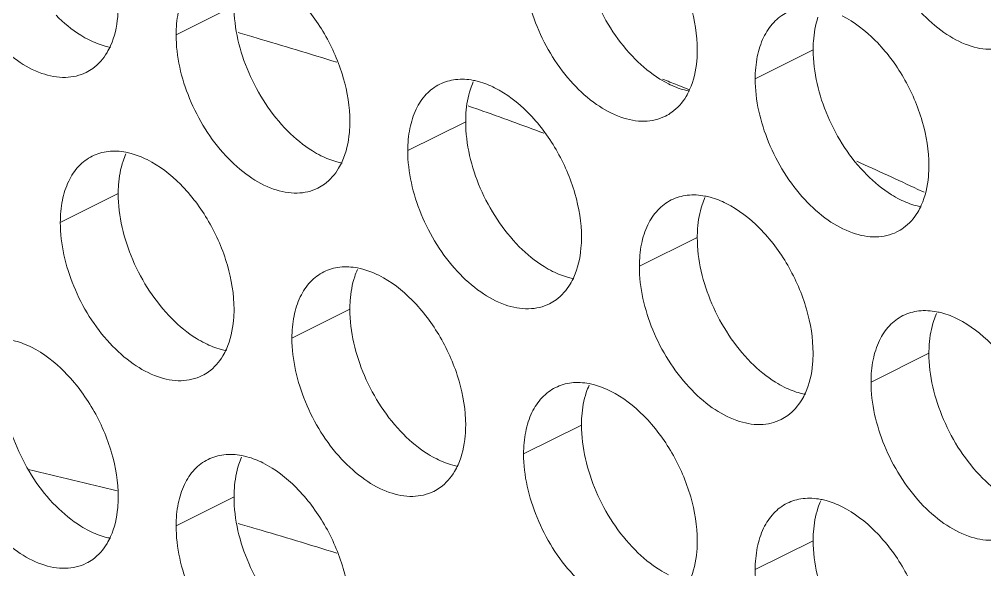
# Model space of a CAD drawing. Header units: millimetres. Extents: x 0 to 2524, y 0 to 1785.
# Drawn here: x 1860.19 to 1869.62, y 773.03 to 778.42 of the extents above; entities that cross this region are included whole.
import ezdxf

# ---------------------------------------------------------------- set-up
doc = ezdxf.new("R2010")
doc.units = ezdxf.units.MM
doc.header["$LTSCALE"] = 0.1
doc.layers.add('标注', color=251, linetype='Continuous', lineweight=9)

msp = doc.modelspace()

# ---------------------------------------------------------------- linework, layer by layer
at = {"layer": '标注'}
for p, q in [((1862.2881, 778.5466), (1861.7224, 778.2638)), ((1867.945, 778.1182), (1867.3793, 777.8354)), ((1866.6183, 777.7744), (1866.672, 777.7529)), ((1866.672, 777.7529), (1866.731, 777.7292)), ((1864.5991, 777.5615), (1864.5767, 777.5694)), ((1864.6783, 777.5337), (1864.5991, 777.5615)), ((1864.5509, 777.4153), (1863.9852, 777.1324)), ((1861.1568, 776.7123), (1860.5911, 776.4295)), ((1868.9688, 776.7538), (1869.0297, 776.7251)), ((1866.8136, 776.2839), (1866.2479, 776.0011)), ((1863.4195, 775.581), (1862.8538, 775.2981)), ((1869.0764, 775.1525), (1868.5107, 774.8697)), ((1865.6822, 774.4496), (1865.1166, 774.1667)), ((1862.2881, 773.7466), (1861.7224, 773.4638)), ((1867.945, 773.3182), (1867.3793, 773.0354))]:
    msp.add_line(p, q, dxfattribs=at)
for centre, radius, start, end in [((1851.3934, 740.1698), 39.6535, 73.72702, 73.99412), ((1851.1786, 739.4438), 40.4106, 72.55725, 73.72318), ((1860.6424, 778.3032), 0.4532, 296.52559, 305.90341), ((1865.2954, 777.5042), 0.734, 155.87957, 161.78032), ((1850.9782, 738.6363), 42.1474, 68.21774, 68.42774), ((1850.3317, 736.8915), 43.1001, 70.09916, 70.55716), ((1866.2993, 777.8748), 0.4532, 296.52559, 305.90341), ((1850.1711, 736.4477), 43.572, 69.66192, 70.09919), ((1861.9013, 776.8013), 0.734, 155.87957, 161.78032), ((1849.6536, 735.547), 45.509, 64.88578, 65.71248), ((1862.9052, 777.1718), 0.4532, 296.52559, 305.90341), ((1867.5581, 776.3728), 0.734, 155.87957, 161.78032), ((1868.562, 776.7434), 0.4532, 296.52559, 305.90341), ((1864.164, 775.6699), 0.734, 155.87957, 161.78032), ((1865.1679, 776.0404), 0.4532, 296.52559, 305.90341), ((1869.8209, 775.2415), 0.734, 155.87957, 161.78032), ((1861.7738, 775.3375), 0.4532, 296.52559, 305.90341), ((1866.4268, 774.5385), 0.734, 155.87957, 161.78032), ((1867.4307, 774.9091), 0.4532, 296.52559, 305.90341), ((1863.0326, 773.8356), 0.734, 155.87957, 161.78032), ((1851.9498, 737.4555), 37.4947, 75.79925, 77.16271), ((1864.0365, 774.2061), 0.4532, 296.52559, 305.90341), ((1868.6895, 773.4071), 0.734, 155.87957, 161.78032), ((1851.3934, 735.3698), 39.6535, 73.72702, 73.99412), ((1851.1786, 734.6438), 40.4106, 72.55725, 73.72318), ((1860.6424, 773.5032), 0.4532, 296.52559, 305.90341)]:
    msp.add_arc(centre, radius, start, end, dxfattribs=at)
for points, knots in [([(1869.8958, 778.1722), (1869.8332, 778.1409), (1869.6833, 778.107), (1869.4455, 778.1547), (1869.2071, 778.2854), (1868.8993, 778.5629), (1868.6133, 779.0256), (1868.5107, 779.458), (1868.5107, 779.6697)], [0, 0, 0, 0, 0.090718, 0.191742, 0.308104, 0.439279, 0.725532, 1, 1, 1, 1]), ([(1865.9651, 779.5817), (1866.0857, 779.5214), (1866.3163, 779.341), (1866.5825, 778.983), (1866.7636, 778.5642), (1866.8136, 778.2632), (1866.8136, 778.1182)], [0, 0, 0, 0, 0.229676, 0.488215, 0.753207, 1, 1, 1, 1]), ([(1860.8449, 777.8977), (1860.7823, 777.8664), (1860.6323, 777.8324), (1860.3945, 777.8802), (1860.1561, 778.0108), (1859.8483, 778.2884), (1859.5623, 778.7511), (1859.4597, 779.1835), (1859.4597, 779.3952)], [0, 0, 0, 0, 0.090718, 0.191742, 0.308104, 0.439279, 0.725532, 1, 1, 1, 1]), ([(1866.206, 778.0276), (1866.0445, 778.1903), (1865.7935, 778.5775), (1865.6822, 779.0281), (1865.6822, 779.2496)], [0, 0, 0, 0, 0.508684, 1, 1, 1, 1]), ([(1866.5017, 777.4692), (1866.4391, 777.438), (1866.2892, 777.404), (1866.0514, 777.4518), (1865.813, 777.5824), (1865.5052, 777.86), (1865.2192, 778.3227), (1865.1166, 778.7551), (1865.1166, 778.9667)], [0, 0, 0, 0, 0.090718, 0.191742, 0.308104, 0.439279, 0.725532, 1, 1, 1, 1]), ([(1861.7224, 778.2638), (1861.7224, 778.3366), (1861.7344, 778.4756), (1861.7935, 778.6658), (1861.8929, 778.818), (1861.9854, 778.8884), (1862.0343, 778.9128)], [0, 0, 0, 0, 0.289235, 0.54966, 0.782932, 1, 1, 1, 1]), ([(1862.571, 778.8788), (1862.6916, 778.8184), (1862.9221, 778.6381), (1863.1884, 778.28), (1863.3695, 777.8613), (1863.4195, 777.5602), (1863.4195, 777.4153)], [0, 0, 0, 0, 0.229676, 0.488215, 0.753207, 1, 1, 1, 1]), ([(1861.1568, 778.5466), (1861.1568, 778.511), (1861.1511, 778.3788), (1861.1218, 778.2461), (1861.0821, 778.1578)], [0, 0, 0, 0, 0.268874, 1, 1, 1, 1]), ([(1862.8119, 777.3246), (1862.6504, 777.4874), (1862.3994, 777.8745), (1862.2881, 778.3251), (1862.2881, 778.5466)], [0, 0, 0, 0, 0.508684, 1, 1, 1, 1]), ([(1860.8739, 778.2145), (1860.8455, 778.2287), (1860.7276, 778.2952), (1860.6221, 778.3826), (1860.5492, 778.456)], [0, 0, 0, 0, 0.235002, 1, 1, 1, 1]), ([(1867.3793, 777.8354), (1867.3793, 777.9082), (1867.3913, 778.0471), (1867.4503, 778.2373), (1867.5497, 778.3895), (1867.6423, 778.46), (1867.6912, 778.4844)], [0, 0, 0, 0, 0.289235, 0.54966, 0.782932, 1, 1, 1, 1]), ([(1867.945, 778.1182), (1867.945, 778.1466), (1867.9487, 778.2541), (1867.9675, 778.3615), (1867.9923, 778.4366)], [0, 0, 0, 0, 0.264225, 1, 1, 1, 1]), ([(1868.2278, 778.4503), (1868.3485, 778.39), (1868.579, 778.2097), (1868.8452, 777.8516), (1869.0263, 777.4329), (1869.0764, 777.1318), (1869.0764, 776.9868)], [0, 0, 0, 0, 0.229676, 0.488215, 0.753207, 1, 1, 1, 1]), ([(1861.0816, 778.1423), (1861.0644, 778.1456), (1860.9928, 778.1622), (1860.9239, 778.1895), (1860.8739, 778.2145)], [0, 0, 0, 0, 0.238696, 1, 1, 1, 1]), ([(1863.1076, 776.7663), (1863.045, 776.7351), (1862.8951, 776.7011), (1862.6573, 776.7489), (1862.4189, 776.8795), (1862.1111, 777.157), (1861.825, 777.6197), (1861.7224, 778.0521), (1861.7224, 778.2638)], [0, 0, 0, 0, 0.090718, 0.191742, 0.308104, 0.439279, 0.725532, 1, 1, 1, 1]), ([(1861.0821, 778.1578), (1861.0718, 778.1349), (1861.0286, 778.0509), (1860.9645, 777.9768), (1860.9082, 777.9361)], [0, 0, 0, 0, 0.265525, 1, 1, 1, 1]), ([(1866.8136, 778.1182), (1866.8136, 778.0826), (1866.8079, 777.9503), (1866.7787, 777.8177), (1866.739, 777.7293)], [0, 0, 0, 0, 0.268874, 1, 1, 1, 1]), ([(1868.4688, 776.8962), (1868.3072, 777.059), (1868.0562, 777.4461), (1867.945, 777.8967), (1867.945, 778.1182)], [0, 0, 0, 0, 0.508684, 1, 1, 1, 1]), ([(1866.5308, 777.7861), (1866.5023, 777.8003), (1866.3844, 777.8668), (1866.2789, 777.9541), (1866.206, 778.0276)], [0, 0, 0, 0, 0.235002, 1, 1, 1, 1]), ([(1864.2971, 777.7814), (1864.3454, 777.8055), (1864.4555, 777.8373), (1864.5691, 777.8304), (1864.626, 777.8196)], [0, 0, 0, 0, 0.482538, 1, 1, 1, 1]), ([(1868.7644, 776.3379), (1868.7018, 776.3066), (1868.5519, 776.2726), (1868.3141, 776.3204), (1868.0757, 776.451), (1867.7679, 776.7286), (1867.4819, 777.1913), (1867.3793, 777.6237), (1867.3793, 777.8354)], [0, 0, 0, 0, 0.090718, 0.191742, 0.308104, 0.439279, 0.725532, 1, 1, 1, 1]), ([(1863.9852, 777.1324), (1863.9852, 777.2053), (1863.9972, 777.3442), (1864.0562, 777.5344), (1864.1556, 777.6866), (1864.2482, 777.757), (1864.2971, 777.7814)], [0, 0, 0, 0, 0.289235, 0.54966, 0.782932, 1, 1, 1, 1]), ([(1864.626, 777.8196), (1864.6432, 777.8163), (1864.7148, 777.7997), (1864.7837, 777.7724), (1864.8337, 777.7474)], [0, 0, 0, 0, 0.238696, 1, 1, 1, 1]), ([(1864.8337, 777.7474), (1864.9544, 777.6871), (1865.1849, 777.5067), (1865.4511, 777.1486), (1865.6322, 776.7299), (1865.6822, 776.4288), (1865.6822, 776.2839)], [0, 0, 0, 0, 0.229676, 0.488215, 0.753207, 1, 1, 1, 1]), ([(1866.7385, 777.7139), (1866.7212, 777.7172), (1866.6497, 777.7338), (1866.5808, 777.7611), (1866.5308, 777.7861)], [0, 0, 0, 0, 0.238696, 1, 1, 1, 1]), ([(1864.5509, 777.4153), (1864.5509, 777.4437), (1864.5546, 777.5511), (1864.5734, 777.6585), (1864.5982, 777.7337)], [0, 0, 0, 0, 0.264225, 1, 1, 1, 1]), ([(1866.739, 777.7293), (1866.7287, 777.7064), (1866.6854, 777.6225), (1866.6213, 777.5483), (1866.5651, 777.5076)], [0, 0, 0, 0, 0.265525, 1, 1, 1, 1]), ([(1863.4195, 777.4153), (1863.4195, 777.3796), (1863.4138, 777.2474), (1863.3846, 777.1148), (1863.3449, 777.0264)], [0, 0, 0, 0, 0.268874, 1, 1, 1, 1]), ([(1865.0747, 776.1932), (1864.9131, 776.356), (1864.6621, 776.7432), (1864.5509, 777.1938), (1864.5509, 777.4153)], [0, 0, 0, 0, 0.508684, 1, 1, 1, 1]), ([(1863.1367, 777.0831), (1863.1082, 777.0974), (1862.9903, 777.1639), (1862.8848, 777.2512), (1862.8119, 777.3246)], [0, 0, 0, 0, 0.235002, 1, 1, 1, 1]), ([(1860.5911, 776.4295), (1860.5911, 776.5023), (1860.6031, 776.6413), (1860.6621, 776.8314), (1860.7615, 776.9837), (1860.854, 777.0541), (1860.903, 777.0785)], [0, 0, 0, 0, 0.289235, 0.54966, 0.782932, 1, 1, 1, 1]), ([(1860.903, 777.0785), (1860.9513, 777.1026), (1861.0614, 777.1343), (1861.175, 777.1275), (1861.2319, 777.1166)], [0, 0, 0, 0, 0.482538, 1, 1, 1, 1]), ([(1861.2319, 777.1166), (1861.2491, 777.1133), (1861.3207, 777.0967), (1861.3896, 777.0694), (1861.4396, 777.0444)], [0, 0, 0, 0, 0.238696, 1, 1, 1, 1]), ([(1863.3443, 777.011), (1863.3271, 777.0143), (1863.2556, 777.0309), (1863.1867, 777.0581), (1863.1367, 777.0831)], [0, 0, 0, 0, 0.238696, 1, 1, 1, 1]), ([(1865.3703, 775.6349), (1865.3077, 775.6037), (1865.1578, 775.5697), (1864.92, 775.6175), (1864.6816, 775.7481), (1864.3738, 776.0257), (1864.0878, 776.4884), (1863.9852, 776.9208), (1863.9852, 777.1324)], [0, 0, 0, 0, 0.090718, 0.191742, 0.308104, 0.439279, 0.725532, 1, 1, 1, 1]), ([(1861.1568, 776.7123), (1861.1568, 776.7407), (1861.1604, 776.8482), (1861.1793, 776.9556), (1861.2041, 777.0307)], [0, 0, 0, 0, 0.264225, 1, 1, 1, 1]), ([(1861.4396, 777.0444), (1861.5602, 776.9841), (1861.7908, 776.8038), (1862.057, 776.4457), (1862.2381, 776.027), (1862.2881, 775.7259), (1862.2881, 775.581)], [0, 0, 0, 0, 0.229676, 0.488215, 0.753207, 1, 1, 1, 1]), ([(1863.3449, 777.0264), (1863.3346, 777.0035), (1863.2913, 776.9195), (1863.2272, 776.8454), (1863.171, 776.8047)], [0, 0, 0, 0, 0.265525, 1, 1, 1, 1]), ([(1869.0764, 776.9868), (1869.0764, 776.9512), (1869.0707, 776.819), (1869.0414, 776.6863), (1869.0017, 776.598)], [0, 0, 0, 0, 0.268874, 1, 1, 1, 1]), ([(1868.7935, 776.6547), (1868.7651, 776.6689), (1868.6472, 776.7354), (1868.5417, 776.8228), (1868.4688, 776.8962)], [0, 0, 0, 0, 0.235002, 1, 1, 1, 1]), ([(1861.6806, 775.4903), (1861.519, 775.6531), (1861.268, 776.0402), (1861.1568, 776.4908), (1861.1568, 776.7123)], [0, 0, 0, 0, 0.508684, 1, 1, 1, 1]), ([(1866.5598, 776.65), (1866.6081, 776.6741), (1866.7182, 776.7059), (1866.8319, 776.6991), (1866.8888, 776.6882)], [0, 0, 0, 0, 0.482538, 1, 1, 1, 1]), ([(1866.2479, 776.0011), (1866.2479, 776.0739), (1866.2599, 776.2128), (1866.319, 776.403), (1866.4183, 776.5552), (1866.5109, 776.6256), (1866.5598, 776.65)], [0, 0, 0, 0, 0.289235, 0.54966, 0.782932, 1, 1, 1, 1]), ([(1866.8888, 776.6882), (1866.906, 776.6849), (1866.9775, 776.6683), (1867.0465, 776.641), (1867.0965, 776.616)], [0, 0, 0, 0, 0.238696, 1, 1, 1, 1]), ([(1867.0965, 776.616), (1867.2171, 776.5557), (1867.4476, 776.3753), (1867.7138, 776.0173), (1867.895, 775.5985), (1867.945, 775.2975), (1867.945, 775.1525)], [0, 0, 0, 0, 0.229676, 0.488215, 0.753207, 1, 1, 1, 1]), ([(1869.0012, 776.5825), (1868.984, 776.5858), (1868.9124, 776.6024), (1868.8435, 776.6297), (1868.7935, 776.6547)], [0, 0, 0, 0, 0.238696, 1, 1, 1, 1]), ([(1866.8136, 776.2839), (1866.8136, 776.3123), (1866.8173, 776.4198), (1866.8361, 776.5272), (1866.8609, 776.6023)], [0, 0, 0, 0, 0.264225, 1, 1, 1, 1]), ([(1869.0017, 776.598), (1868.9914, 776.5751), (1868.9482, 776.4911), (1868.8841, 776.417), (1868.8278, 776.3763)], [0, 0, 0, 0, 0.265525, 1, 1, 1, 1]), ([(1861.9762, 774.932), (1861.9136, 774.9007), (1861.7637, 774.8668), (1861.5259, 774.9145), (1861.2875, 775.0452), (1860.9797, 775.3227), (1860.6937, 775.7854), (1860.5911, 776.2178), (1860.5911, 776.4295)], [0, 0, 0, 0, 0.090718, 0.191742, 0.308104, 0.439279, 0.725532, 1, 1, 1, 1]), ([(1865.6822, 776.2839), (1865.6822, 776.2483), (1865.6765, 776.116), (1865.6473, 775.9834), (1865.6076, 775.895)], [0, 0, 0, 0, 0.268874, 1, 1, 1, 1]), ([(1867.3374, 775.0619), (1867.1759, 775.2246), (1866.9249, 775.6118), (1866.8136, 776.0624), (1866.8136, 776.2839)], [0, 0, 0, 0, 0.508684, 1, 1, 1, 1]), ([(1865.3994, 775.9518), (1865.371, 775.966), (1865.2531, 776.0325), (1865.1476, 776.1198), (1865.0747, 776.1932)], [0, 0, 0, 0, 0.235002, 1, 1, 1, 1]), ([(1862.8538, 775.2981), (1862.8538, 775.371), (1862.8658, 775.5099), (1862.9248, 775.7001), (1863.0242, 775.8523), (1863.1168, 775.9227), (1863.1657, 775.9471)], [0, 0, 0, 0, 0.289235, 0.54966, 0.782932, 1, 1, 1, 1]), ([(1863.1657, 775.9471), (1863.214, 775.9712), (1863.3241, 776.0029), (1863.4378, 775.9961), (1863.4946, 775.9853)], [0, 0, 0, 0, 0.482538, 1, 1, 1, 1]), ([(1863.4946, 775.9853), (1863.5119, 775.982), (1863.5834, 775.9653), (1863.6523, 775.9381), (1863.7023, 775.9131)], [0, 0, 0, 0, 0.238696, 1, 1, 1, 1]), ([(1865.6071, 775.8796), (1865.5899, 775.8829), (1865.5183, 775.8995), (1865.4494, 775.9268), (1865.3994, 775.9518)], [0, 0, 0, 0, 0.238696, 1, 1, 1, 1]), ([(1867.6331, 774.5035), (1867.5705, 774.4723), (1867.4205, 774.4383), (1867.1828, 774.4861), (1866.9443, 774.6167), (1866.6366, 774.8943), (1866.3505, 775.357), (1866.2479, 775.7894), (1866.2479, 776.0011)], [0, 0, 0, 0, 0.090718, 0.191742, 0.308104, 0.439279, 0.725532, 1, 1, 1, 1]), ([(1863.4195, 775.581), (1863.4195, 775.6094), (1863.4232, 775.7168), (1863.442, 775.8242), (1863.4668, 775.8994)], [0, 0, 0, 0, 0.264225, 1, 1, 1, 1]), ([(1863.7023, 775.9131), (1863.823, 775.8528), (1864.0535, 775.6724), (1864.3197, 775.3143), (1864.5009, 774.8956), (1864.5509, 774.5945), (1864.5509, 774.4496)], [0, 0, 0, 0, 0.229676, 0.488215, 0.753207, 1, 1, 1, 1]), ([(1865.6076, 775.895), (1865.5973, 775.8721), (1865.5541, 775.7882), (1865.4899, 775.714), (1865.4337, 775.6733)], [0, 0, 0, 0, 0.265525, 1, 1, 1, 1]), ([(1862.2881, 775.581), (1862.2881, 775.5453), (1862.2824, 775.4131), (1862.2532, 775.2804), (1862.2135, 775.1921)], [0, 0, 0, 0, 0.268874, 1, 1, 1, 1]), ([(1863.9433, 774.3589), (1863.7817, 774.5217), (1863.5307, 774.9089), (1863.4195, 775.3594), (1863.4195, 775.581)], [0, 0, 0, 0, 0.508684, 1, 1, 1, 1]), ([(1868.8226, 775.5187), (1868.8709, 775.5428), (1868.981, 775.5745), (1869.0946, 775.5677), (1869.1515, 775.5568)], [0, 0, 0, 0, 0.482538, 1, 1, 1, 1]), ([(1862.0053, 775.2488), (1861.9769, 775.263), (1861.8589, 775.3295), (1861.7534, 775.4169), (1861.6806, 775.4903)], [0, 0, 0, 0, 0.235002, 1, 1, 1, 1]), ([(1868.5107, 774.8697), (1868.5107, 774.9425), (1868.5227, 775.0815), (1868.5817, 775.2716), (1868.6811, 775.4239), (1868.7736, 775.4943), (1868.8226, 775.5187)], [0, 0, 0, 0, 0.289235, 0.54966, 0.782932, 1, 1, 1, 1]), ([(1869.1515, 775.5568), (1869.1687, 775.5535), (1869.2403, 775.5369), (1869.3092, 775.5096), (1869.3592, 775.4847)], [0, 0, 0, 0, 0.238696, 1, 1, 1, 1]), ([(1869.3592, 775.4847), (1869.4798, 775.4243), (1869.7104, 775.244), (1869.9766, 774.8859), (1870.1577, 774.4672), (1870.2077, 774.1661), (1870.2077, 774.0212)], [0, 0, 0, 0, 0.229676, 0.488215, 0.753207, 1, 1, 1, 1]), ([(1869.0764, 775.1525), (1869.0764, 775.1809), (1869.08, 775.2884), (1869.0989, 775.3958), (1869.1237, 775.4709)], [0, 0, 0, 0, 0.264225, 1, 1, 1, 1]), ([(1864.239, 773.8006), (1864.1764, 773.7694), (1864.0264, 773.7354), (1863.7886, 773.7832), (1863.5502, 773.9138), (1863.2424, 774.1914), (1862.9564, 774.6541), (1862.8538, 775.0865), (1862.8538, 775.2981)], [0, 0, 0, 0, 0.090718, 0.191742, 0.308104, 0.439279, 0.725532, 1, 1, 1, 1]), ([(1860.1005, 775.2823), (1860.1177, 775.279), (1860.1893, 775.2624), (1860.2582, 775.2351), (1860.3082, 775.2101)], [0, 0, 0, 0, 0.238696, 1, 1, 1, 1]), ([(1860.3082, 775.2101), (1860.4289, 775.1498), (1860.6594, 774.9695), (1860.9256, 774.6114), (1861.1067, 774.1927), (1861.1568, 773.8916), (1861.1568, 773.7466)], [0, 0, 0, 0, 0.229676, 0.488215, 0.753207, 1, 1, 1, 1]), ([(1862.213, 775.1766), (1862.1958, 775.1799), (1862.1242, 775.1966), (1862.0553, 775.2238), (1862.0053, 775.2488)], [0, 0, 0, 0, 0.238696, 1, 1, 1, 1]), ([(1862.2135, 775.1921), (1862.2032, 775.1692), (1862.1599, 775.0852), (1862.0958, 775.0111), (1862.0396, 774.9704)], [0, 0, 0, 0, 0.265525, 1, 1, 1, 1]), ([(1867.945, 775.1525), (1867.945, 775.1169), (1867.9393, 774.9846), (1867.9101, 774.852), (1867.8704, 774.7637)], [0, 0, 0, 0, 0.268874, 1, 1, 1, 1]), ([(1869.6002, 773.9305), (1869.4386, 774.0933), (1869.1876, 774.4804), (1869.0764, 774.931), (1869.0764, 775.1525)], [0, 0, 0, 0, 0.508684, 1, 1, 1, 1]), ([(1867.6621, 774.8204), (1867.6337, 774.8346), (1867.5158, 774.9011), (1867.4103, 774.9884), (1867.3374, 775.0619)], [0, 0, 0, 0, 0.235002, 1, 1, 1, 1]), ([(1860.5492, 773.656), (1860.3876, 773.8188), (1860.1366, 774.2059), (1860.0254, 774.6565), (1860.0254, 774.878)], [0, 0, 0, 0, 0.508684, 1, 1, 1, 1]), ([(1865.1166, 774.1667), (1865.1166, 774.2396), (1865.1286, 774.3785), (1865.1876, 774.5687), (1865.287, 774.7209), (1865.3795, 774.7913), (1865.4285, 774.8157)], [0, 0, 0, 0, 0.289235, 0.54966, 0.782932, 1, 1, 1, 1]), ([(1865.4285, 774.8157), (1865.4768, 774.8398), (1865.5869, 774.8716), (1865.7005, 774.8648), (1865.7574, 774.8539)], [0, 0, 0, 0, 0.482538, 1, 1, 1, 1]), ([(1865.7574, 774.8539), (1865.7746, 774.8506), (1865.8462, 774.834), (1865.9151, 774.8067), (1865.9651, 774.7817)], [0, 0, 0, 0, 0.238696, 1, 1, 1, 1]), ([(1867.8698, 774.7482), (1867.8526, 774.7515), (1867.781, 774.7681), (1867.7121, 774.7954), (1867.6621, 774.8204)], [0, 0, 0, 0, 0.238696, 1, 1, 1, 1]), ([(1869.8958, 773.3722), (1869.8332, 773.3409), (1869.6833, 773.307), (1869.4455, 773.3547), (1869.2071, 773.4854), (1868.8993, 773.7629), (1868.6133, 774.2256), (1868.5107, 774.658), (1868.5107, 774.8697)], [0, 0, 0, 0, 0.090718, 0.191742, 0.308104, 0.439279, 0.725532, 1, 1, 1, 1]), ([(1865.6822, 774.4496), (1865.6822, 774.478), (1865.6859, 774.5855), (1865.7047, 774.6929), (1865.7296, 774.768)], [0, 0, 0, 0, 0.264225, 1, 1, 1, 1]), ([(1865.9651, 774.7817), (1866.0857, 774.7214), (1866.3163, 774.541), (1866.5825, 774.183), (1866.7636, 773.7642), (1866.8136, 773.4632), (1866.8136, 773.3182)], [0, 0, 0, 0, 0.229676, 0.488215, 0.753207, 1, 1, 1, 1]), ([(1867.8704, 774.7637), (1867.8601, 774.7408), (1867.8168, 774.6568), (1867.7527, 774.5827), (1867.6965, 774.5419)], [0, 0, 0, 0, 0.265525, 1, 1, 1, 1]), ([(1860.8449, 773.0977), (1860.7823, 773.0664), (1860.6323, 773.0324), (1860.3945, 773.0802), (1860.1561, 773.2108), (1859.8483, 773.4884), (1859.5623, 773.9511), (1859.4597, 774.3835), (1859.4597, 774.5952)], [0, 0, 0, 0, 0.090718, 0.191742, 0.308104, 0.439279, 0.725532, 1, 1, 1, 1]), ([(1864.5509, 774.4496), (1864.5509, 774.414), (1864.5452, 774.2817), (1864.5159, 774.1491), (1864.4762, 774.0607)], [0, 0, 0, 0, 0.268874, 1, 1, 1, 1]), ([(1866.206, 773.2276), (1866.0445, 773.3903), (1865.7935, 773.7775), (1865.6822, 774.2281), (1865.6822, 774.4496)], [0, 0, 0, 0, 0.508684, 1, 1, 1, 1]), ([(1864.268, 774.1175), (1864.2396, 774.1317), (1864.1217, 774.1982), (1864.0162, 774.2855), (1863.9433, 774.3589)], [0, 0, 0, 0, 0.235002, 1, 1, 1, 1]), ([(1862.0343, 774.1128), (1862.0827, 774.1369), (1862.1927, 774.1686), (1862.3064, 774.1618), (1862.3633, 774.1509)], [0, 0, 0, 0, 0.482538, 1, 1, 1, 1]), ([(1866.5017, 772.6692), (1866.4391, 772.638), (1866.2892, 772.604), (1866.0514, 772.6518), (1865.813, 772.7824), (1865.5052, 773.06), (1865.2192, 773.5227), (1865.1166, 773.9551), (1865.1166, 774.1667)], [0, 0, 0, 0, 0.090718, 0.191742, 0.308104, 0.439279, 0.725532, 1, 1, 1, 1]), ([(1861.7224, 773.4638), (1861.7224, 773.5366), (1861.7344, 773.6756), (1861.7935, 773.8658), (1861.8929, 774.018), (1861.9854, 774.0884), (1862.0343, 774.1128)], [0, 0, 0, 0, 0.289235, 0.54966, 0.782932, 1, 1, 1, 1]), ([(1862.2881, 773.7466), (1862.2881, 773.7751), (1862.2918, 773.8825), (1862.3106, 773.9899), (1862.3355, 774.0651)], [0, 0, 0, 0, 0.264225, 1, 1, 1, 1]), ([(1862.3633, 774.1509), (1862.3805, 774.1477), (1862.4521, 774.131), (1862.521, 774.1038), (1862.571, 774.0788)], [0, 0, 0, 0, 0.238696, 1, 1, 1, 1]), ([(1862.571, 774.0788), (1862.6916, 774.0184), (1862.9221, 773.8381), (1863.1884, 773.48), (1863.3695, 773.0613), (1863.4195, 772.7602), (1863.4195, 772.6153)], [0, 0, 0, 0, 0.229676, 0.488215, 0.753207, 1, 1, 1, 1]), ([(1864.4757, 774.0453), (1864.4585, 774.0486), (1864.3869, 774.0652), (1864.318, 774.0925), (1864.268, 774.1175)], [0, 0, 0, 0, 0.238696, 1, 1, 1, 1]), ([(1864.4762, 774.0607), (1864.466, 774.0378), (1864.4227, 773.9538), (1864.3586, 773.8797), (1864.3023, 773.839)], [0, 0, 0, 0, 0.265525, 1, 1, 1, 1]), ([(1869.9249, 773.689), (1869.8965, 773.7032), (1869.7785, 773.7697), (1869.673, 773.8571), (1869.6002, 773.9305)], [0, 0, 0, 0, 0.235002, 1, 1, 1, 1]), ([(1861.1568, 773.7466), (1861.1568, 773.711), (1861.1511, 773.5788), (1861.1218, 773.4461), (1861.0821, 773.3578)], [0, 0, 0, 0, 0.268874, 1, 1, 1, 1]), ([(1862.8119, 772.5246), (1862.6504, 772.6874), (1862.3994, 773.0745), (1862.2881, 773.5251), (1862.2881, 773.7466)], [0, 0, 0, 0, 0.508684, 1, 1, 1, 1]), ([(1867.3793, 773.0354), (1867.3793, 773.1082), (1867.3913, 773.2471), (1867.4503, 773.4373), (1867.5497, 773.5895), (1867.6423, 773.66), (1867.6912, 773.6844)], [0, 0, 0, 0, 0.289235, 0.54966, 0.782932, 1, 1, 1, 1]), ([(1867.6912, 773.6844), (1867.7395, 773.7085), (1867.8496, 773.7402), (1867.9633, 773.7334), (1868.0201, 773.7225)], [0, 0, 0, 0, 0.482538, 1, 1, 1, 1]), ([(1868.0201, 773.7225), (1868.0373, 773.7192), (1868.1089, 773.7026), (1868.1778, 773.6753), (1868.2278, 773.6503)], [0, 0, 0, 0, 0.238696, 1, 1, 1, 1]), ([(1860.8739, 773.4145), (1860.8455, 773.4287), (1860.7276, 773.4952), (1860.6221, 773.5826), (1860.5492, 773.656)], [0, 0, 0, 0, 0.235002, 1, 1, 1, 1]), ([(1867.945, 773.3182), (1867.945, 773.3466), (1867.9487, 773.4541), (1867.9675, 773.5615), (1867.9923, 773.6366)], [0, 0, 0, 0, 0.264225, 1, 1, 1, 1]), ([(1868.2278, 773.6503), (1868.3485, 773.59), (1868.579, 773.4097), (1868.8452, 773.0516), (1869.0263, 772.6329), (1869.0764, 772.3318), (1869.0764, 772.1868)], [0, 0, 0, 0, 0.229676, 0.488215, 0.753207, 1, 1, 1, 1]), ([(1861.0816, 773.3423), (1861.0644, 773.3456), (1860.9928, 773.3622), (1860.9239, 773.3895), (1860.8739, 773.4145)], [0, 0, 0, 0, 0.238696, 1, 1, 1, 1]), ([(1863.1076, 771.9663), (1863.045, 771.9351), (1862.8951, 771.9011), (1862.6573, 771.9489), (1862.4189, 772.0795), (1862.1111, 772.357), (1861.825, 772.8197), (1861.7224, 773.2521), (1861.7224, 773.4638)], [0, 0, 0, 0, 0.090718, 0.191742, 0.308104, 0.439279, 0.725532, 1, 1, 1, 1]), ([(1861.0821, 773.3578), (1861.0718, 773.3349), (1861.0286, 773.2509), (1860.9645, 773.1768), (1860.9082, 773.1361)], [0, 0, 0, 0, 0.265525, 1, 1, 1, 1]), ([(1866.8136, 773.3182), (1866.8136, 773.2826), (1866.8079, 773.1503), (1866.7787, 773.0177), (1866.739, 772.9293)], [0, 0, 0, 0, 0.268874, 1, 1, 1, 1]), ([(1868.4688, 772.0962), (1868.3072, 772.259), (1868.0562, 772.6461), (1867.945, 773.0967), (1867.945, 773.3182)], [0, 0, 0, 0, 0.508684, 1, 1, 1, 1]), ([(1866.5308, 772.9861), (1866.5023, 773.0003), (1866.3844, 773.0668), (1866.2789, 773.1541), (1866.206, 773.2276)], [0, 0, 0, 0, 0.235002, 1, 1, 1, 1]), ([(1868.7644, 771.5379), (1868.7018, 771.5066), (1868.5519, 771.4726), (1868.3141, 771.5204), (1868.0757, 771.651), (1867.7679, 771.9286), (1867.4819, 772.3913), (1867.3793, 772.8237), (1867.3793, 773.0354)], [0, 0, 0, 0, 0.090718, 0.191742, 0.308104, 0.439279, 0.725532, 1, 1, 1, 1])]:
    msp.add_open_spline(points, degree=3, knots=knots, dxfattribs=at)

doc.saveas('drawing.dxf')
